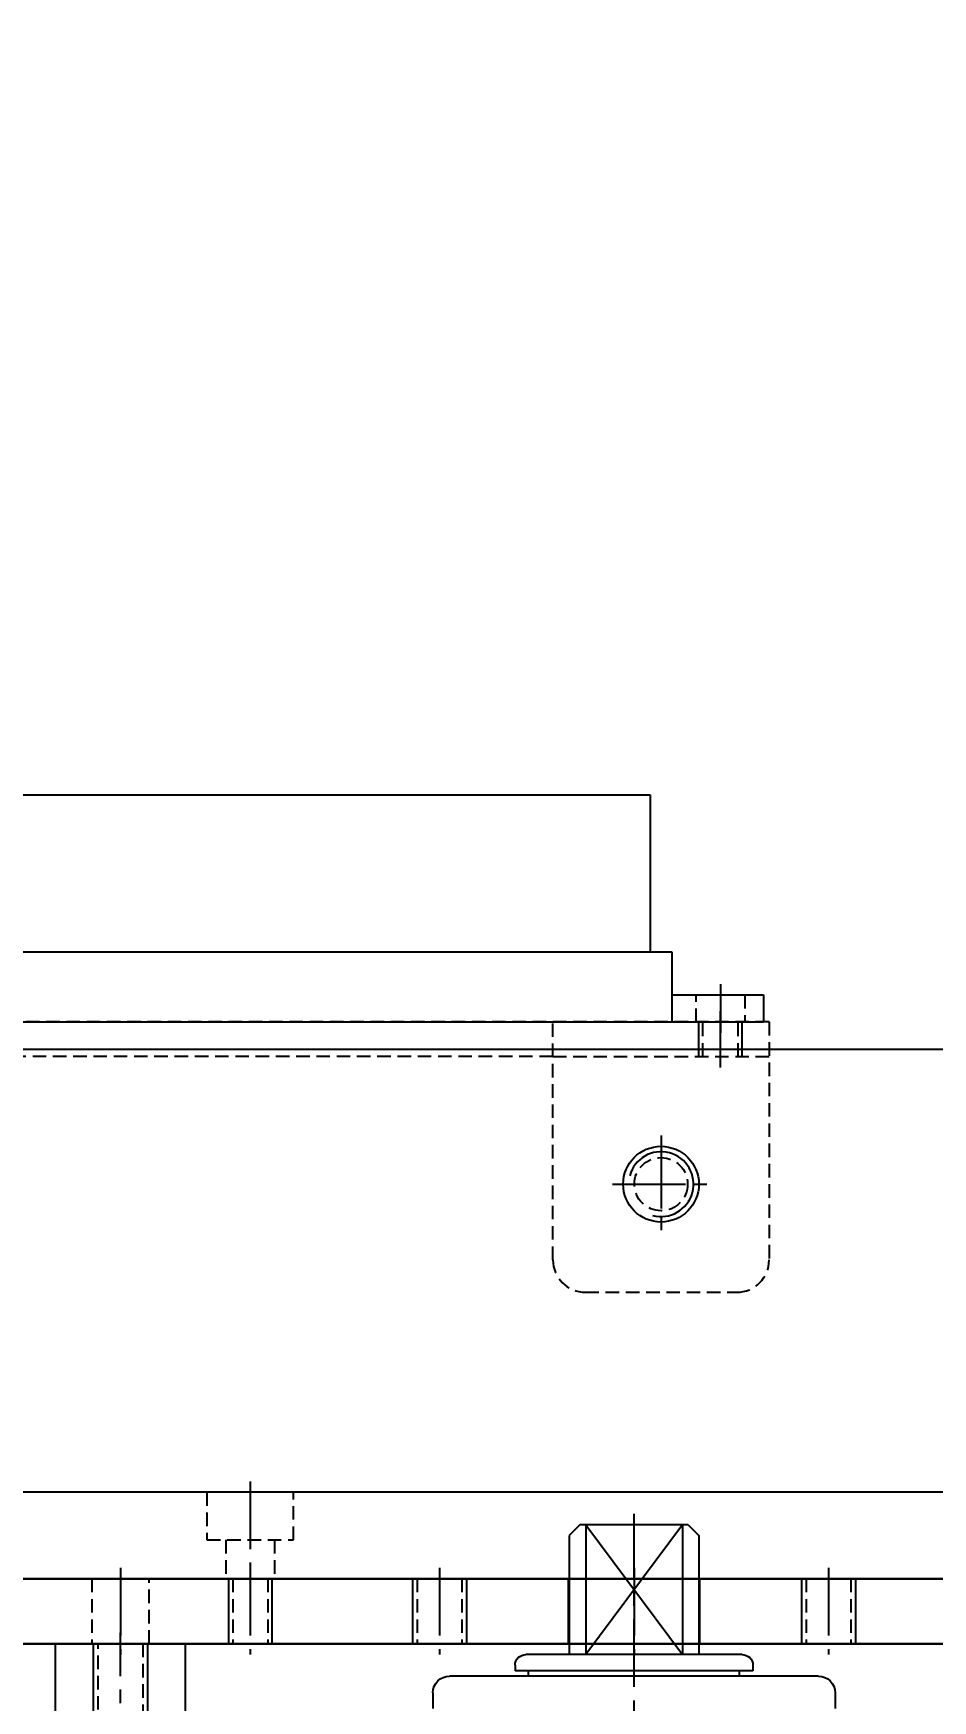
# Model space of a CAD drawing. Header units: inches. Extents: x 0 to 77285, y -118 to 40065.
# Drawn here: x 13454.1 to 13537.3, y 25991.3 to 26145.5 of the extents above; entities that cross this region are included whole.
import ezdxf

# ---------------------------------------------------------------- set-up
doc = ezdxf.new("R2010")
doc.units = ezdxf.units.IN
doc.header["$LTSCALE"] = 5
doc.header["$MEASUREMENT"] = 0
doc.linetypes.add('CENTER', pattern=[2, 1.25, -0.25, 0.25, -0.25])
doc.linetypes.add('HIDDEN', pattern=[0.375, 0.25, -0.125])
for name, color, linetype in [('11', 1, 'CENTER'), ('22', 2, 'HIDDEN'), ('55', 5, 'Continuous'), ('77', 40, 'HIDDEN'), ('B', 123, 'Continuous'), ('G', 231, 'Continuous'), ('T', 3, 'Continuous')]:
    doc.layers.add(name, color=color, linetype=linetype)
doc.styles.add('SCI', font='')
doc.styles.get('SCI').set_extended_font_data('Gulim')
doc.dimstyles.new('SCH', dxfattribs={"dimtxt": 2.5, "dimasz": 2, "dimexe": 1.25, "dimexo": 0.625, "dimtad": 1, "dimdec": 8, "dimtxsty": 'SCI', "dimcen": 2.5, "dimclrd": 4, "dimclre": 4, "dimclrt": 7, "dimadec": 8, "dimazin": 2, "dimtfac": 1, "dimtdec": 8, "dimtmove": 0, "dimatfit": 3, "dimfxl": 1, "dimarcsym": 0})

# ---------------------------------------------------------------- blocks, each defined once
blk = doc.blocks.new('*D366')
at = {"color": 4, "lineweight": -2, "transparency": 16777216}
for p, q in [((12554.65, 23925.55), (12554.65, 28076.14)), ((17979.65, 23925.05), (17979.65, 28076.14)), ((12714.65, 27976.14), (17819.65, 27976.14))]:
    blk.add_line(p, q, dxfattribs=at)
at = {"color": 4, "transparency": 16777216}
for points in [[(12714.65, 28002.81), (12714.65, 27949.48), (12554.65, 27976.14)], [(17819.65, 28002.81), (17819.65, 27949.48), (17979.65, 27976.14)]]:
    blk.add_solid(points, dxfattribs=at)
at = {"layer": 'Defpoints', "color": 0, "transparency": 16777216}
for p in [(17979.65, 27976.14), (12554.65, 23875.55), (17979.65, 23875.05)]:
    blk.add_point(p, dxfattribs=at)
at = {"color": 7, "transparency": 16777216, "insert": (15267.15, 28128.81), "char_height": 200, "attachment_point": 5, "style": 'SCI'}
blk.add_mtext('5425', dxfattribs=at)
blk = doc.blocks.new('*D367')
at = {"color": 4, "lineweight": -2, "transparency": 16777216}
for p, q in [((12554.65, 23925.55), (12554.65, 29140.68)), ((21064.65, 23433.05), (21064.65, 29140.68)), ((12714.65, 29040.68), (20904.65, 29040.68))]:
    blk.add_line(p, q, dxfattribs=at)
at = {"color": 4, "transparency": 16777216}
for points in [[(12714.65, 29067.34), (12714.65, 29014.01), (12554.65, 29040.68)], [(20904.65, 29067.34), (20904.65, 29014.01), (21064.65, 29040.68)]]:
    blk.add_solid(points, dxfattribs=at)
at = {"layer": 'Defpoints', "color": 0, "transparency": 16777216}
for p in [(21064.65, 29040.68), (12554.65, 23875.55), (21064.65, 23383.05)]:
    blk.add_point(p, dxfattribs=at)
at = {"color": 7, "transparency": 16777216, "insert": (16809.65, 29193.47), "char_height": 200, "attachment_point": 5, "style": 'SCI'}
blk.add_mtext('8510', dxfattribs=at)
blk = doc.blocks.new('*D374')
at = {"color": 4, "lineweight": -2, "transparency": 16777216}
for p, q in [((12554.65, 23925.55), (12554.65, 30215.88)), ((37924.65, 23433.05), (37924.65, 30215.88)), ((12714.65, 30115.88), (37764.65, 30115.88))]:
    blk.add_line(p, q, dxfattribs=at)
at = {"color": 4, "transparency": 16777216}
for points in [[(12714.65, 30142.54), (12714.65, 30089.21), (12554.65, 30115.88)], [(37764.65, 30142.54), (37764.65, 30089.21), (37924.65, 30115.88)]]:
    blk.add_solid(points, dxfattribs=at)
at = {"layer": 'Defpoints', "color": 0, "transparency": 16777216}
for p in [(37924.65, 30115.88), (12554.65, 23875.55), (37924.65, 23383.05)]:
    blk.add_point(p, dxfattribs=at)
at = {"color": 7, "transparency": 16777216, "insert": (25239.65, 30268.54), "char_height": 200, "attachment_point": 5, "style": 'SCI'}
blk.add_mtext('25370', dxfattribs=at)
blk = doc.blocks.new('A$C4ad08788')
for p, q in [((20, 55), (435, 55, 0)), ((10, 6), (440, 6, 0)), ((131.45, 0), (131.45, 6)), ((143.55, 6), (143.55, 0)), ((10, 0), (440, 0, 0))]:
    blk.add_line(p, q)
blk.add_circle((140, 42.5), 3.5)
at = {"layer": '11'}
for p, q in [((140, 47), (140, 38)), ((135.5, 42.5), (144.5, 42.5)), ((90, 7), (90, -1)), ((102, 7), (102, -1)), ((119.5, 7), (119.5, -1)), ((137.5, 7), (137.5, -1)), ((155.5, 7), (155.5, -1))]:
    blk.add_line(p, q, dxfattribs=at)
at = {"layer": '22'}
for p, q in [((100.38, 6), (100.38, 0)), ((103.62, 6), (103.62, 0)), ((117.43, 6), (117.43, 0)), ((121.57, 6), (121.57, 0)), ((153.43, 6), (153.43, 0)), ((157.57, 6), (157.57, 0))]:
    blk.add_line(p, q, dxfattribs=at)
at = {"layer": '77'}
for p, q in [((87.35, 6), (87.35, 0)), ((92.65, 0), (92.65, 6))]:
    blk.add_line(p, q, dxfattribs=at)
at = {"layer": 'T'}
for p, q in [((100, 6), (100, 0)), ((104, 6), (104, 0)), ((117, 6), (117, 0)), ((122, 6), (122, 0)), ((153, 6), (153, 0)), ((158, 6), (158, 0))]:
    blk.add_line(p, q, dxfattribs=at)
blk = doc.blocks.new('A$Ce276e4a4')
for p, q in [((302, 6), (0, 6)), ((0, 6), (0, -6)), ((302, -6), (0, -6))]:
    blk.add_line(p, q)
at = {"layer": '11'}
blk.add_line((303, 0), (-1, 0), dxfattribs=at)
at = {"layer": '22'}
for p, q in [((13.6, 2.07), (0, 2.07)), ((0, -2.07), (13.6, -2.07))]:
    blk.add_line(p, q, dxfattribs=at)
at = {"layer": 'T'}
for p, q in [((12, 2.5), (0, 2.5)), ((0, -2.5), (12, -2.5))]:
    blk.add_line(p, q, dxfattribs=at)
blk = doc.blocks.new('A$C09808f4cE')
for p, q in [((64.5, 0), (-64.5, 0)), ((56, -6.5), (56, 0)), ((64.5, -2.5), (64.5, 0)), ((-64.5, -2.5), (-64.5, 0)), ((-56, -6.5), (-56, 0)), ((-56, -2.5), (-64.5, -2.5)), ((64.5, -2.5), (56, -2.5)), ((56, -6.5), (-56, -6.5)), ((-54, -21), (-54, -6.5)), ((51.5, -21), (51.5, -6.5)), ((51.5, -21), (-54, -21))]:
    blk.add_line(p, q)
at = {"layer": '11'}
for p, q in [((-60.5, -3.5), (-60.5, 1)), ((60.5, -3.5), (60.5, 1))]:
    blk.add_line(p, q, dxfattribs=at)
at = {"layer": '22'}
for p, q in [((-62.75, -2.5), (-62.75, 0)), ((-58.25, 0), (-58.25, -2.5)), ((58.25, -2.5), (58.25, 0)), ((62.75, 0), (62.75, -2.5))]:
    blk.add_line(p, q, dxfattribs=at)
blk = doc.blocks.new('A$C9f375287')
for p, q in [((-65, 3.2), (-65, 0)), ((65, 3.2), (-65, 3.2)), ((-65, 3.2), (-65, -18.8)), ((-45, -18.8), (-45, 3.2)), ((45, -18.8), (45, 3.2)), ((65, 3.2), (65, 0)), ((65, 3.2), (65, -18.8)), ((-65, 0), (-65, 0)), ((45, 0), (-45, 0)), ((65, 0), (65, 0)), ((-48, -21.8), (-62, -21.8)), ((48, -21.8), (62, -21.8))]:
    blk.add_line(p, q)
for centre in [(-55, -11.8), (55, -11.8)]:
    blk.add_circle(centre, 2.46)
for centre, start, end in [((-62, -18.8), 180, 270), ((-48, -18.8), 270, 0), ((48, -18.8), 180, 270), ((62, -18.8), 270, 0)]:
    blk.add_arc(centre, 3, start, end)
at = {"layer": '11'}
for p, q in [((-60.51, -1), (-60.51, 4.2)), ((60.5, -1), (60.5, 4.2)), ((-55, -7.8), (-55, -15.8)), ((55, -7.8), (55, -15.8)), ((-59, -11.8), (-51, -11.8)), ((51, -11.8), (59, -11.8))]:
    blk.add_line(p, q, dxfattribs=at)
at = {"layer": '22'}
for p, q in [((-62.13, 0), (-62.13, 3.2)), ((-58.88, 0), (-58.88, 3.2)), ((58.88, 0), (58.88, 3.2)), ((62.12, 0), (62.12, 3.2)), ((-65, 0), (-45, 0)), ((45, 0), (65, 0))]:
    blk.add_line(p, q, dxfattribs=at)
at = {"layer": 'T'}
for p, q in [((-62.51, 0), (-62.51, 3.2)), ((-58.51, 0), (-58.51, 3.2)), ((58.5, 0), (58.5, 3.2)), ((62.5, 0), (62.5, 3.2))]:
    blk.add_line(p, q, dxfattribs=at)
for centre in [(-55, -11.8), (55, -11.8)]:
    blk.add_arc(centre, 3, 255, 165, dxfattribs=at)
blk = doc.blocks.new('A$C7af1feef')
for p, q in [((425, 8, 0), (-5, 8)), ((425, 0, 0), (-5, 0)), ((410, -6, 0), (10, -6))]:
    blk.add_line(p, q)
at = {"layer": '11'}
blk.add_line((87, 9), (87, -1), dxfattribs=at)
at = {"layer": '22'}
for p, q in [((83, 8), (83, 3.6)), ((91, 3.6), (91, 8)), ((83, 3.6), (91, 3.6)), ((84.75, 3.6), (84.75, 0)), ((89.25, 3.6), (89.25, 0))]:
    blk.add_line(p, q, dxfattribs=at)
blk = doc.blocks.new('A$C4178c5cf')
for p, q in [((3.54, 18.6), (5, 18.6)), ((2, -17.06), (2, 17.06)), ((1, 11), (1.5, 11)), ((1.5, -11), (1.5, 11)), ((0, -10), (0, 10)), ((2, 9.75), (1.5, 9.75)), ((-12, 5), (-11, 6)), ((-12, -5), (-12, 5)), ((-11, 6), (0, 6)), ((-12, 4.47), (0, 4.47)), ((-12, 4.47), (0, -4.47)), ((-12, -4.47), (0, 4.47)), ((-12, -4.47), (0, -4.47)), ((-12, -5), (-11, -6)), ((-11, -6), (0, -6)), ((2, -9.75), (1.5, -9.75)), ((1, -11), (1.5, -11)), ((3.54, -18.6), (5, -18.6))]:
    blk.add_line(p, q)
for centre, radius, start, end in [((3.54, 17.06), 1.54, 90, 180), ((1, 10), 1, 90, 180), ((1, -10), 1, 180, 270), ((3.54, -17.06), 1.54, 180, 270)]:
    blk.add_arc(centre, radius, start, end)
at = {"layer": '11'}
blk.add_line((313, 0), (-13, 0), dxfattribs=at)
blk = doc.blocks.new('A$C2dcef66d')
blk.add_blockref('A$C4ad08788', (2.5, 151, 0))
at = {"xscale": -1, "rotation": 90}
blk.add_blockref('A$Ce276e4a4', (92.5, 151, 0), dxfattribs=at)
at = {"layer": '22'}
blk.add_blockref('A$C9f375287', (87.5, 205.3, 0), dxfattribs=at)
at = {"layer": '55', "rotation": 180}
blk.add_blockref('A$C09808f4cE', (87.49, 208.5, 0), dxfattribs=at)
at = {"layer": 'B', "xscale": -1, "rotation": 90}
blk.add_blockref('A$C4178c5cf', (140, 150, 0), dxfattribs=at)
at = {"layer": 'G'}
blk.add_blockref('A$C7af1feef', (17.5, 157, 0), dxfattribs=at)

msp = doc.modelspace()

# ---------------------------------------------------------------- block references
msp.add_blockref('A$C2dcef66d', (13369.6497809, 25845.5504763, 0))

# ---------------------------------------------------------------- dimensions: what is measured, and where the dimension line sits
for base, p2, picture, middle in [((37924.649780898, 30115.8761734788), (37924.649780898, 23383.0504762948), '*D374', (25239.649780898, 30268.5392893244)), ((21064.649780898, 29040.6754827387), (21064.649780898, 23383.0504762948), '*D367', (16809.649780898, 29193.4717543765)), ((17979.649780898, 27976.1433020648), (17979.649780898, 23875.0504762948), '*D366', (15267.149780898, 28128.8064179103))]:
    dim = msp.add_linear_dim(base=base, p1=(12554.649780898, 23875.5504762968), p2=p2, dimstyle='SCH', override={"dimscale": 80})
    dim.commit()
    dim.dimension.update_dxf_attribs({"geometry": picture, "text_midpoint": middle})

doc.saveas('drawing.dxf')
